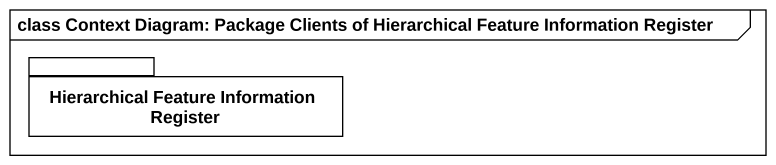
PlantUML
@startuml
mainframe class Context Diagram: Package Clients of Hierarchical Feature Information Register
package "Hierarchical Feature Information Register" as Hierarchical_Feature {
}
@enduml
